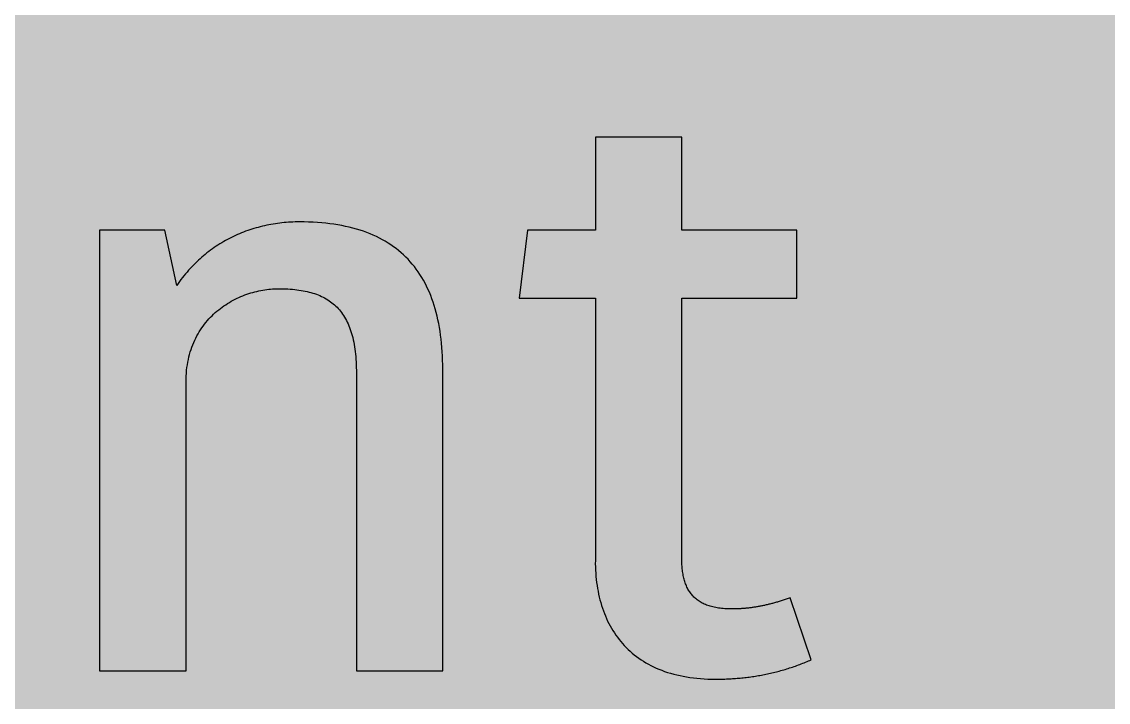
# Model space of a CAD drawing. Header units: millimetres. Extents: x 0 to 212, y 0 to 212.
# Drawn here: x 112.19 to 161.96, y 156.3 to 187.48 of the extents above; entities that cross this region are included whole.
import ezdxf

# ---------------------------------------------------------------- set-up
doc = ezdxf.new("R2010")
doc.units = ezdxf.units.MM

msp = doc.modelspace()

# ---------------------------------------------------------------- hatches: boundary and pattern name
for color, points in [(254, [(14.1633, 0.0536), (13.9878, 0.0533), (13.8125, 0.0559), (13.6373, 0.061), (13.462, 0.0686), (13.2893, 0.0787), (13.114, 0.0914), (12.9413, 0.1041), (12.7686, 0.1219), (12.5959, 0.1397), (12.4231, 0.16), (12.2504, 0.1829), (12.0777, 0.2057), (11.9075, 0.2337), (11.7373, 0.2616), (11.5672, 0.2921), (11.397, 0.3251), (11.2268, 0.3607), (11.0592, 0.3988), (10.8915, 0.4369), (10.7239, 0.4775), (10.5562, 0.5207), (10.3886, 0.5664), (10.2235, 0.6121), (10.0584, 0.6629), (9.8933, 0.7137), (9.7307, 0.7671), (9.5682, 0.8204), (9.4056, 0.8788), (9.2431, 0.9373), (9.083, 0.9982), (8.923, 1.0617), (8.763, 1.1252), (8.6055, 1.1938), (8.4455, 1.2624), (8.2906, 1.331), (8.1331, 1.4046), (7.9781, 1.4783), (7.8232, 1.5545), (7.6708, 1.6332), (7.5184, 1.7145), (7.366, 1.7958), (7.2161, 1.8796), (7.0663, 1.966), (6.919, 2.0523), (6.7716, 2.1438), (6.6243, 2.2352), (6.4795, 2.3266), (6.3348, 2.4232), (6.19, 2.5197), (6.0477, 2.6187), (5.908, 2.7178), (5.7683, 2.8194), (5.6286, 2.9235), (5.4915, 3.0302), (5.3543, 3.1369), (5.2197, 3.2461), (5.0851, 3.3579), (4.953, 3.4722), (4.8209, 3.5865), (4.6914, 3.7033), (4.5644, 3.8202), (4.4348, 3.9395), (4.3104, 4.0615), (4.1859, 4.1859), (4.0615, 4.3104), (3.9395, 4.4348), (3.8202, 4.5618), (3.7033, 4.6914), (3.5865, 4.8209), (3.4722, 4.953), (3.3579, 5.0851), (3.2487, 5.2197), (3.1369, 5.3543), (3.0302, 5.4915), (2.9235, 5.6286), (2.8194, 5.7683), (2.7178, 5.908), (2.6187, 6.0477), (2.5197, 6.19), (2.4232, 6.3348), (2.3266, 6.477), (2.2352, 6.6243), (2.1438, 6.7691), (2.0523, 6.9164), (1.966, 7.0663), (1.8796, 7.2161), (1.7958, 7.366), (1.7145, 7.5184), (1.6332, 7.6708), (1.5545, 7.8232), (1.4783, 7.9781), (1.4046, 8.1331), (1.331, 8.2906), (1.2598, 8.4455), (1.1913, 8.603), (1.1252, 8.763), (1.0592, 8.923), (0.9982, 9.083), (0.9373, 9.2431), (0.8763, 9.4056), (0.8204, 9.5682), (0.7645, 9.7307), (0.7112, 9.8933), (0.6604, 10.0584), (0.6121, 10.2235), (0.5639, 10.3911), (0.5207, 10.5562), (0.4775, 10.7239), (0.4343, 10.8915), (0.3962, 11.0592), (0.3607, 11.2268), (0.3251, 11.397), (0.2921, 11.5672), (0.2616, 11.7373), (0.2311, 11.9075), (0.2057, 12.0802), (0.1803, 12.2504), (0.1575, 12.4231), (0.1372, 12.5959), (0.1194, 12.7686), (0.1041, 12.9413), (0.0889, 13.1166), (0.0787, 13.2893), (0.0686, 13.4645), (0.061, 13.6373), (0.0559, 13.8125), (0.0508, 13.9878), (0.0508, 14.163), (0.0522, 197.6092), (0.0508, 197.7822), (0.0559, 197.9574), (0.061, 198.1327), (0.0686, 198.308), (0.0787, 198.4807), (0.0889, 198.6559), (0.1041, 198.8287), (0.1194, 199.0014), (0.1372, 199.1741), (0.1575, 199.3468), (0.1803, 199.5195), (0.2057, 199.6923), (0.2311, 199.8624), (0.2616, 200.0326), (0.2921, 200.2028), (0.3251, 200.373), (0.3607, 200.5432), (0.3962, 200.7108), (0.4343, 200.8784), (0.4775, 201.0461), (0.5207, 201.2137), (0.5639, 201.3814), (0.6121, 201.5465), (0.6604, 201.7116), (0.7112, 201.8767), (0.7645, 202.0392), (0.8204, 202.2018), (0.8763, 202.3643), (0.9373, 202.5269), (0.9982, 202.6869), (1.0592, 202.8469), (1.1252, 203.007), (1.1913, 203.1644), (1.2598, 203.3245), (1.331, 203.4794), (1.4046, 203.6369), (1.4783, 203.7918), (1.5545, 203.9468), (1.6332, 204.0992), (1.7145, 204.2516), (1.7958, 204.404), (1.8796, 204.5538), (1.966, 204.7037), (2.0523, 204.851), (2.1438, 204.9983), (2.2352, 205.1456), (2.3266, 205.2904), (2.4232, 205.4352), (2.5197, 205.58), (2.6187, 205.7222), (2.7178, 205.8619), (2.8194, 206.0016), (2.9235, 206.1413), (3.0302, 206.2785), (3.1369, 206.4156), (3.2487, 206.5503), (3.3579, 206.6849), (3.4722, 206.817), (3.5865, 206.949), (3.7033, 207.0786), (3.8202, 207.2056), (3.9395, 207.3351), (4.0615, 207.4596), (4.1859, 207.584), (4.3104, 207.7085), (4.4348, 207.8304), (4.5644, 207.9498), (4.6914, 208.0666), (4.8209, 208.1835), (4.953, 208.2978), (5.0851, 208.4121), (5.2197, 208.5213), (5.3543, 208.6331), (5.4915, 208.7397), (5.6286, 208.8464), (5.7683, 208.9506), (5.908, 209.0522), (6.0477, 209.1512), (6.19, 209.2503), (6.3348, 209.3468), (6.4795, 209.4433), (6.6243, 209.5348), (6.7716, 209.6262), (6.919, 209.7176), (7.0663, 209.804), (7.2161, 209.8904), (7.366, 209.9742), (7.5184, 210.0555), (7.6708, 210.1367), (7.8232, 210.2155), (7.9781, 210.2917), (8.1331, 210.3653), (8.2906, 210.439), (8.4455, 210.5101), (8.6055, 210.5787), (8.763, 210.6447), (8.923, 210.7108), (9.083, 210.7717), (9.2431, 210.8327), (9.4056, 210.8937), (9.5682, 210.9495), (9.7307, 211.0054), (9.8933, 211.0588), (10.0584, 211.1096), (10.2235, 211.1578), (10.3886, 211.2061), (10.5562, 211.2493), (10.7239, 211.2924), (10.8915, 211.3356), (11.0592, 211.3737), (11.2268, 211.4093), (11.397, 211.4448), (11.5672, 211.4779), (11.7373, 211.5083), (11.9075, 211.5388), (12.0777, 211.5642), (12.2504, 211.5896), (12.4231, 211.6125), (12.5959, 211.6328), (12.7686, 211.6506), (12.9413, 211.6658), (13.114, 211.6811), (13.2893, 211.6912), (13.462, 211.7014), (13.6373, 211.709), (13.8125, 211.7141), (13.9878, 211.7192), (14.163, 211.7192), (197.6078, 211.7203), (197.7822, 211.7192), (197.9574, 211.7141), (198.1327, 211.709), (198.3054, 211.7014), (198.4807, 211.6912), (198.6534, 211.6811), (198.8287, 211.6658), (199.0014, 211.6506), (199.1741, 211.6328), (199.3468, 211.6125), (199.5195, 211.5896), (199.6897, 211.5642), (199.8624, 211.5388), (200.0326, 211.5083), (200.2028, 211.4779), (200.373, 211.4448), (200.5432, 211.4093), (200.7108, 211.3737), (200.8784, 211.3356), (201.0461, 211.2924), (201.2137, 211.2493), (201.3788, 211.2061), (201.5465, 211.1578), (201.7116, 211.1096), (201.8767, 211.0588), (202.0392, 211.0054), (202.2018, 210.9495), (202.3643, 210.8937), (202.5269, 210.8327), (202.6869, 210.7717), (202.8469, 210.7108), (203.007, 210.6447), (203.167, 210.5787), (203.3245, 210.5101), (203.4794, 210.439), (203.6369, 210.3653), (203.7918, 210.2917), (203.9468, 210.2155), (204.0992, 210.1367), (204.2516, 210.0555), (204.404, 209.9742), (204.5538, 209.8904), (204.7037, 209.804), (204.8535, 209.7176), (205.0009, 209.6262), (205.1456, 209.5348), (205.293, 209.4433), (205.4352, 209.3468), (205.58, 209.2503), (205.7222, 209.1512), (205.8619, 209.0522), (206.0016, 208.9506), (206.1413, 208.8464), (206.2785, 208.7397), (206.4156, 208.6331), (206.5503, 208.5213), (206.6849, 208.4121), (206.817, 208.2978), (206.949, 208.1835), (207.0786, 208.0666), (207.2081, 207.9498), (207.3351, 207.8304), (207.4596, 207.7085), (207.584, 207.584), (207.7085, 207.4596), (207.8304, 207.3351), (207.9498, 207.2056), (208.0666, 207.0786), (208.1835, 206.949), (208.2978, 206.817), (208.4121, 206.6849), (208.5238, 206.5503), (208.6331, 206.4156), (208.7397, 206.2785), (208.8464, 206.1413), (208.9506, 206.0016), (209.0522, 205.8619), (209.1512, 205.7222), (209.2503, 205.58), (209.3468, 205.4352), (209.4433, 205.2904), (209.5348, 205.1456), (209.6262, 204.9983), (209.7176, 204.851), (209.804, 204.7037), (209.8904, 204.5538), (209.9742, 204.404), (210.0555, 204.2516), (210.1367, 204.0992), (210.2155, 203.9468), (210.2917, 203.7918), (210.3653, 203.6369), (210.439, 203.4794), (210.5076, 203.3245), (210.5762, 203.1644), (210.6447, 203.007), (210.7082, 202.8469), (210.7717, 202.6869), (210.8327, 202.5269), (210.8911, 202.3643), (210.9495, 202.2018), (211.0029, 202.0392), (211.0562, 201.8767), (211.107, 201.7116), (211.1578, 201.5465), (211.2035, 201.3814), (211.2493, 201.2137), (211.2924, 201.0461), (211.3331, 200.8784), (211.3712, 200.7108), (211.4093, 200.5432), (211.4448, 200.373), (211.4779, 200.2028), (211.5083, 200.0326), (211.5363, 199.8624), (211.5642, 199.6923), (211.5871, 199.5195), (211.6099, 199.3468), (211.6303, 199.1741), (211.648, 199.0014), (211.6658, 198.8287), (211.6785, 198.6559), (211.6912, 198.4807), (211.7014, 198.308), (211.709, 198.1327), (211.7141, 197.9574), (211.7166, 197.7822), (211.7166, 197.6069), (211.7189, 14.1647), (211.7166, 13.9878), (211.7141, 13.8125), (211.709, 13.6373), (211.7014, 13.4645), (211.6912, 13.2893), (211.6785, 13.1166), (211.6658, 12.9413), (211.648, 12.7686), (211.6303, 12.5959), (211.6099, 12.4231), (211.5871, 12.2504), (211.5642, 12.0802), (211.5363, 11.9075), (211.5083, 11.7373), (211.4779, 11.5672), (211.4448, 11.397), (211.4093, 11.2268), (211.3712, 11.0592), (211.3331, 10.8915), (211.2924, 10.7239), (211.2493, 10.5562), (211.2035, 10.3911), (211.1578, 10.2235), (211.107, 10.0584), (211.0562, 9.8933), (211.0029, 9.7307), (210.9495, 9.5682), (210.8911, 9.4056), (210.8327, 9.2431), (210.7717, 9.083), (210.7082, 8.923), (210.6447, 8.763), (210.5762, 8.603), (210.5076, 8.4455), (210.439, 8.2906), (210.3653, 8.1331), (210.2917, 7.9781), (210.2155, 7.8232), (210.1367, 7.6708), (210.0555, 7.5184), (209.9742, 7.366), (209.8904, 7.2161), (209.804, 7.0663), (209.7176, 6.9164), (209.6262, 6.7691), (209.5348, 6.6243), (209.4433, 6.477), (209.3468, 6.3348), (209.2503, 6.19), (209.1512, 6.0477), (209.0522, 5.908), (208.9506, 5.7683), (208.8464, 5.6286), (208.7397, 5.4915), (208.6331, 5.3543), (208.5238, 5.2197), (208.4121, 5.0851), (208.2978, 4.953), (208.1835, 4.8209), (208.0666, 4.6914), (207.9498, 4.5618), (207.8304, 4.4348), (207.7085, 4.3104), (207.584, 4.1859), (207.4596, 4.0615), (207.3351, 3.9395), (207.2081, 3.8202), (207.0786, 3.7033), (206.949, 3.5865), (206.817, 3.4722), (206.6849, 3.3579), (206.5503, 3.2461), (206.4156, 3.1369), (206.2785, 3.0302), (206.1413, 2.9235), (206.0016, 2.8194), (205.8619, 2.7178), (205.7222, 2.6187), (205.58, 2.5197), (205.4352, 2.4232), (205.293, 2.3266), (205.1456, 2.2352), (205.0009, 2.1438), (204.8535, 2.0523), (204.7037, 1.966), (204.5538, 1.8796), (204.404, 1.7958), (204.2516, 1.7145), (204.0992, 1.6332), (203.9468, 1.5545), (203.7918, 1.4783), (203.6369, 1.4046), (203.4794, 1.331), (203.3245, 1.2624), (203.167, 1.1938), (203.007, 1.1252), (202.8469, 1.0617), (202.6869, 0.9982), (202.5269, 0.9373), (202.3643, 0.8788), (202.2018, 0.8204), (202.0392, 0.7671), (201.8767, 0.7137), (201.7116, 0.6629), (201.5465, 0.6121), (201.3788, 0.5664), (201.2137, 0.5207), (201.0461, 0.4775), (200.8784, 0.4369), (200.7108, 0.3988), (200.5432, 0.3607), (200.373, 0.3251), (200.2028, 0.2921), (200.0326, 0.2616), (199.8624, 0.2337), (199.6897, 0.2057), (199.5195, 0.1829), (199.3468, 0.16), (199.1741, 0.1397), (199.0014, 0.1219), (198.8287, 0.1041), (198.6534, 0.0914), (198.4807, 0.0787), (198.3054, 0.0686), (198.1327, 0.061), (197.9574, 0.0559), (197.7822, 0.0533), (197.6069, 0.0533)]), (59, [(138.4639, 162.7886), (138.463, 162.6413), (138.4681, 162.4965), (138.4732, 162.3517), (138.4833, 162.2095), (138.4935, 162.0672), (138.5087, 161.9275), (138.524, 161.7878), (138.5443, 161.6507), (138.5646, 161.5161), (138.59, 161.3814), (138.6154, 161.2494), (138.6459, 161.1198), (138.6764, 160.9903), (138.7119, 160.8633), (138.75, 160.7363), (138.7881, 160.6144), (138.8313, 160.4899), (138.877, 160.3705), (138.9253, 160.2511), (138.9736, 160.1343), (139.0269, 160.02), (139.0828, 159.9082), (139.1412, 159.7965), (139.2022, 159.6873), (139.2682, 159.5806), (139.3342, 159.4764), (139.4028, 159.3748), (139.4765, 159.2732), (139.5501, 159.1742), (139.6289, 159.0777), (139.7076, 158.9837), (139.7914, 158.8922), (139.8778, 158.8033), (139.9667, 158.717), (140.0581, 158.6332), (140.1521, 158.5493), (140.2486, 158.4706), (140.3502, 158.3919), (140.4518, 158.3182), (140.5585, 158.2445), (140.6677, 158.176), (140.777, 158.1099), (140.8913, 158.0439), (141.0106, 157.9829), (141.13, 157.922), (141.2519, 157.8661), (141.3789, 157.8127), (141.5059, 157.7619), (141.638, 157.7137), (141.7726, 157.668), (141.9123, 157.6273), (142.052, 157.5867), (142.1943, 157.5511), (142.3416, 157.5181), (142.4915, 157.4876), (142.6439, 157.4597), (142.7988, 157.4368), (142.9588, 157.414), (143.1188, 157.3962), (143.2839, 157.3809), (143.4516, 157.3708), (143.6218, 157.3632), (143.7945, 157.3581), (143.9723, 157.3555), (144.0434, 157.3555), (144.1145, 157.3555), (144.1856, 157.3581), (144.2542, 157.3581), (144.3253, 157.3606), (144.3965, 157.3632), (144.4676, 157.3657), (144.5387, 157.3682), (144.6073, 157.3708), (144.6784, 157.3759), (144.7495, 157.3809), (144.8181, 157.3835), (144.8892, 157.3886), (144.9603, 157.3962), (145.0289, 157.4013), (145.1, 157.4063), (145.1686, 157.414), (145.2397, 157.4216), (145.3083, 157.4292), (145.3794, 157.4368), (145.448, 157.447), (145.5166, 157.4546), (145.5877, 157.4648), (145.6563, 157.4749), (145.7249, 157.4851), (145.796, 157.4952), (145.8646, 157.5054), (145.9332, 157.5181), (146.0017, 157.5308), (146.0703, 157.5435), (146.1389, 157.5562), (146.2075, 157.5689), (146.2761, 157.5816), (146.3446, 157.5968), (146.4132, 157.6121), (146.4818, 157.6273), (146.5504, 157.6426), (146.619, 157.6578), (146.6875, 157.6756), (146.7561, 157.6934), (146.8222, 157.7111), (146.8907, 157.7289), (146.9593, 157.7467), (147.0254, 157.767), (147.0939, 157.7848), (147.16, 157.8051), (147.2286, 157.8254), (147.2946, 157.8458), (147.3632, 157.8686), (147.4292, 157.8889), (147.4978, 157.9118), (147.5638, 157.9347), (147.6299, 157.9575), (147.6959, 157.9829), (147.7645, 158.0058), (147.8305, 158.0312), (147.8966, 158.0566), (147.9626, 158.082), (148.0287, 158.1099), (148.0947, 158.1353), (148.1607, 158.1633), (148.2268, 158.1912), (148.2903, 158.2191), (148.3563, 158.2471), (147.3881, 161.0815), (147.3403, 161.0639), (147.2921, 161.0487), (147.2463, 161.0335), (147.2006, 161.0182), (147.1549, 161.003), (147.1092, 160.9877), (147.0635, 160.9725), (147.0177, 160.9573), (146.9746, 160.9446), (146.9288, 160.9319), (146.8857, 160.9166), (146.8425, 160.9039), (146.7993, 160.8912), (146.7536, 160.8785), (146.7104, 160.8658), (146.6698, 160.8531), (146.6266, 160.843), (146.5834, 160.8303), (146.5402, 160.8201), (146.4996, 160.8074), (146.4564, 160.7972), (146.4158, 160.7871), (146.3726, 160.7769), (146.3319, 160.7668), (146.2913, 160.7566), (146.2481, 160.749), (146.2075, 160.7388), (146.1668, 160.7312), (146.1262, 160.721), (146.0856, 160.7134), (146.0449, 160.7058), (146.0043, 160.6982), (145.9636, 160.6906), (145.923, 160.6829), (145.8824, 160.6753), (145.8443, 160.6677), (145.8036, 160.6626), (145.763, 160.655), (145.7223, 160.6499), (145.6817, 160.6423), (145.6436, 160.6372), (145.603, 160.6321), (145.5623, 160.6271), (145.5217, 160.622), (145.4836, 160.6169), (145.4429, 160.6144), (145.4023, 160.6093), (145.3617, 160.6067), (145.3236, 160.6017), (145.2829, 160.5991), (145.2423, 160.5966), (145.2016, 160.5915), (145.161, 160.589), (145.1204, 160.5864), (145.0797, 160.5839), (145.0391, 160.5839), (144.9984, 160.5813), (144.9578, 160.5788), (144.9172, 160.5788), (144.8765, 160.5788), (144.8333, 160.5763), (144.7927, 160.5763), (144.7521, 160.5763), (144.7089, 160.5763), (144.6276, 160.5763), (144.5489, 160.5788), (144.4727, 160.5813), (144.3965, 160.5864), (144.3228, 160.5915), (144.2491, 160.5991), (144.178, 160.6067), (144.1094, 160.6144), (144.0434, 160.6271), (143.9774, 160.6372), (143.9113, 160.6499), (143.8504, 160.6652), (143.7894, 160.6804), (143.7284, 160.6956), (143.6726, 160.7134), (143.6141, 160.7337), (143.5608, 160.7541), (143.5075, 160.7744), (143.4541, 160.7972), (143.4059, 160.8201), (143.3551, 160.8455), (143.3093, 160.8709), (143.2636, 160.8988), (143.2179, 160.9268), (143.1747, 160.9547), (143.1315, 160.9852), (143.0934, 161.0182), (143.0528, 161.0512), (143.0147, 161.0843), (142.9791, 161.1198), (142.9436, 161.1554), (142.9106, 161.1909), (142.8775, 161.2316), (142.8471, 161.2697), (142.8166, 161.3103), (142.7886, 161.351), (142.7607, 161.3941), (142.7328, 161.4373), (142.7074, 161.483), (142.6845, 161.5288), (142.6616, 161.577), (142.6388, 161.6253), (142.6185, 161.6735), (142.6007, 161.7243), (142.5804, 161.7751), (142.5651, 161.8285), (142.5473, 161.8818), (142.5321, 161.9352), (142.5194, 161.991), (142.5042, 162.0469), (142.494, 162.1053), (142.4813, 162.1638), (142.4711, 162.2222), (142.4635, 162.2831), (142.4534, 162.3441), (142.4483, 162.4076), (142.4407, 162.4711), (142.4356, 162.5346), (142.4305, 162.6006), (142.428, 162.6667), (142.4229, 162.7353), (142.4229, 162.8038), (142.4203, 162.8724), (142.4203, 162.9435), (142.4217, 174.819), (147.6996, 174.819), (147.6996, 177.9238), (142.4217, 177.9238), (142.4217, 182.1914), (138.4639, 182.1914), (138.4639, 177.9238), (135.3591, 177.9238), (134.9707, 174.819), (138.4639, 174.819)]), (59, [(131.4785, 157.7453), (131.4785, 171.5587), (131.4755, 171.7624), (131.4704, 171.9656), (131.4628, 172.1663), (131.4526, 172.3619), (131.4399, 172.5549), (131.4221, 172.7454), (131.4018, 172.9334), (131.379, 173.1188), (131.3536, 173.2991), (131.3256, 173.4769), (131.2926, 173.6522), (131.257, 173.8249), (131.2189, 173.9925), (131.1783, 174.1576), (131.1326, 174.3202), (131.0843, 174.4802), (131.0335, 174.6352), (130.9802, 174.7876), (130.9243, 174.9374), (130.8633, 175.0847), (130.7998, 175.227), (130.7313, 175.3667), (130.6627, 175.5038), (130.589, 175.6385), (130.5128, 175.768), (130.4315, 175.895), (130.3503, 176.0195), (130.2639, 176.1414), (130.175, 176.2582), (130.081, 176.3725), (129.9845, 176.4843), (129.8854, 176.5935), (129.7838, 176.6976), (129.6772, 176.7992), (129.5679, 176.8983), (129.4562, 176.9923), (129.3393, 177.0837), (129.22, 177.1726), (129.098, 177.259), (128.971, 177.3403), (128.8415, 177.419), (128.7094, 177.4927), (128.5748, 177.5663), (128.4351, 177.6349), (128.2929, 177.7009), (128.1455, 177.7619), (127.9957, 177.8203), (127.8433, 177.8762), (127.6858, 177.9295), (127.5258, 177.9778), (127.3632, 178.0235), (127.1956, 178.0667), (127.0254, 178.1048), (126.8501, 178.1404), (126.6749, 178.1734), (126.492, 178.2013), (126.3091, 178.2267), (126.1212, 178.2496), (125.9307, 178.2674), (125.7351, 178.2826), (125.537, 178.2953), (125.3338, 178.3029), (125.128, 178.308), (124.9197, 178.3105), (124.8181, 178.308), (124.7165, 178.308), (124.6149, 178.3029), (124.5133, 178.2978), (124.4117, 178.2928), (124.3101, 178.2851), (124.2085, 178.275), (124.1095, 178.2648), (124.0079, 178.2547), (123.9088, 178.242), (123.8098, 178.2267), (123.7082, 178.2115), (123.6091, 178.1937), (123.51, 178.1734), (123.4135, 178.1556), (123.3145, 178.1327), (123.2154, 178.1099), (123.1189, 178.087), (123.0224, 178.0591), (122.9258, 178.0337), (122.8293, 178.0057), (122.7328, 177.9753), (122.6363, 177.9422), (122.5423, 177.9118), (122.4483, 177.8762), (122.3543, 177.8406), (122.2604, 177.8025), (122.1664, 177.7644), (122.0749, 177.7238), (121.981, 177.6832), (121.8895, 177.64), (121.8006, 177.5968), (121.7092, 177.5511), (121.6203, 177.5028), (121.5314, 177.4546), (121.4425, 177.4038), (121.3561, 177.353), (121.2672, 177.2996), (121.1809, 177.2463), (121.097, 177.1904), (121.0107, 177.132), (120.9269, 177.0736), (120.843, 177.0126), (120.7618, 176.9516), (120.6779, 176.8881), (120.5992, 176.8221), (120.5179, 176.7561), (120.4392, 176.69), (120.3604, 176.6189), (120.2817, 176.5478), (120.2055, 176.4767), (120.1293, 176.403), (120.0531, 176.3268), (119.9794, 176.2506), (119.9058, 176.1719), (119.8347, 176.0931), (119.7635, 176.0118), (119.6924, 175.928), (119.6238, 175.8442), (119.5553, 175.7578), (119.4867, 175.6715), (119.4206, 175.5826), (119.3546, 175.4911), (119.2911, 175.3997), (118.7496, 177.9238), (115.7623, 177.9238), (115.7623, 157.7453), (119.7197, 157.7453), (119.7197, 170.9769), (119.7204, 171.1122), (119.7254, 171.2468), (119.7331, 171.3789), (119.7458, 171.5084), (119.761, 171.638), (119.7788, 171.7624), (119.7991, 171.8843), (119.8245, 172.0063), (119.8499, 172.1231), (119.8804, 172.2399), (119.9134, 172.3542), (119.949, 172.466), (119.9871, 172.5727), (120.0277, 172.6794), (120.0709, 172.786), (120.1166, 172.8876), (120.1649, 172.9867), (120.2157, 173.0832), (120.269, 173.1797), (120.3249, 173.2737), (120.3808, 173.3626), (120.4417, 173.4515), (120.5027, 173.5379), (120.5662, 173.6217), (120.6322, 173.7055), (120.6983, 173.7843), (120.7668, 173.8605), (120.838, 173.9367), (120.9091, 174.0103), (120.9827, 174.0814), (121.0589, 174.15), (121.1351, 174.2161), (121.2139, 174.2796), (121.2926, 174.3431), (121.3739, 174.404), (121.4552, 174.4599), (121.5365, 174.5158), (121.6203, 174.5717), (121.7066, 174.6225), (121.7905, 174.6707), (121.8794, 174.719), (121.9657, 174.7647), (122.0546, 174.8079), (122.141, 174.8485), (122.2324, 174.8866), (122.3213, 174.9247), (122.4102, 174.9603), (122.5017, 174.9933), (122.5931, 175.0238), (122.6845, 175.0517), (122.776, 175.0797), (122.8674, 175.1025), (122.9589, 175.1254), (123.0503, 175.1482), (123.1417, 175.166), (123.2332, 175.1813), (123.3221, 175.1965), (123.4135, 175.2092), (123.505, 175.2219), (123.5939, 175.2295), (123.6828, 175.2371), (123.7717, 175.2422), (123.8606, 175.2448), (123.9495, 175.2448), (124.0612, 175.2448), (124.1704, 175.2422), (124.2797, 175.2397), (124.3863, 175.2346), (124.4905, 175.227), (124.5921, 175.2194), (124.6937, 175.2092), (124.7927, 175.1965), (124.8918, 175.1838), (124.9858, 175.1711), (125.0798, 175.1533), (125.1712, 175.1355), (125.2626, 175.1178), (125.3515, 175.0949), (125.4379, 175.072), (125.5217, 175.0466), (125.6055, 175.0212), (125.6868, 174.9933), (125.7656, 174.9628), (125.8443, 174.9323), (125.918, 174.8968), (125.9942, 174.8612), (126.0653, 174.8231), (126.1364, 174.785), (126.205, 174.7418), (126.271, 174.6987), (126.3371, 174.6529), (126.4006, 174.6072), (126.4615, 174.5564), (126.5225, 174.5056), (126.5809, 174.4523), (126.6368, 174.3964), (126.6901, 174.338), (126.7435, 174.277), (126.7943, 174.2161), (126.8425, 174.1526), (126.8908, 174.084), (126.9365, 174.0154), (126.9822, 173.9443), (127.0229, 173.8706), (127.0635, 173.7944), (127.1016, 173.7182), (127.1397, 173.6369), (127.1753, 173.5531), (127.2083, 173.4693), (127.2413, 173.3804), (127.2718, 173.2915), (127.2997, 173.1975), (127.3251, 173.1035), (127.3505, 173.007), (127.3734, 172.9054), (127.3962, 172.8038), (127.414, 172.6971), (127.4318, 172.5905), (127.4496, 172.4787), (127.4648, 172.3669), (127.4775, 172.2501), (127.4877, 172.1333), (127.4978, 172.0113), (127.5055, 171.8869), (127.5105, 171.7599), (127.5156, 171.6303), (127.5182, 171.4983), (127.5182, 171.3636), (127.5196, 157.7453)])]:
    msp.add_hatch(color=color).paths.add_polyline_path(points)
h = msp.add_hatch(color=59)
h.paths.add_polyline_path([(149.7171, 177.9238), (149.7171, 174.819), (152.6275, 174.819), (152.6275, 157.7453), (156.585, 157.7453), (156.585, 177.9238)])
edge = h.paths.add_edge_path(flags=16)
edge.add_line((151.9671, 184.2876), (151.9657, 184.216))
edge.add_line((151.9657, 184.216), (151.9682, 184.1449))
edge.add_line((151.9682, 184.1449), (151.9733, 184.0763))
edge.add_line((151.9733, 184.0763), (151.9784, 184.0078))
edge.add_line((151.9784, 184.0078), (151.986, 183.9392))
edge.add_line((151.986, 183.9392), (151.9961, 183.8706))
edge.add_line((151.9961, 183.8706), (152.0063, 183.8046))
edge.add_line((152.0063, 183.8046), (152.0165, 183.7385))
edge.add_line((152.0165, 183.7385), (152.0317, 183.6725))
edge.add_line((152.0317, 183.6725), (152.0444, 183.609))
edge.add_line((152.0444, 183.609), (152.0622, 183.5429))
edge.add_line((152.0622, 183.5429), (152.08, 183.482))
edge.add_line((152.08, 183.482), (152.1003, 183.4185))
edge.add_line((152.1003, 183.4185), (152.1206, 183.3575))
edge.add_line((152.1206, 183.3575), (152.1409, 183.2966))
edge.add_line((152.1409, 183.2966), (152.1663, 183.2356))
edge.add_line((152.1663, 183.2356), (152.1892, 183.1772))
edge.add_line((152.1892, 183.1772), (152.2171, 183.1188))
edge.add_line((152.2171, 183.1188), (152.2451, 183.0603))
edge.add_line((152.2451, 183.0603), (152.273, 183.0045))
edge.add_line((152.273, 183.0045), (152.3035, 182.9486))
edge.add_line((152.3035, 182.9486), (152.334, 182.8927))
edge.add_line((152.334, 182.8927), (152.367, 182.8394))
edge.add_line((152.367, 182.8394), (152.4025, 182.786))
edge.add_line((152.4025, 182.786), (152.4381, 182.7352))
edge.add_line((152.4381, 182.7352), (152.4737, 182.6844))
edge.add_line((152.4737, 182.6844), (152.5118, 182.6336))
edge.add_line((152.5118, 182.6336), (152.5499, 182.5854))
edge.add_line((152.5499, 182.5854), (152.5905, 182.5371))
edge.add_line((152.5905, 182.5371), (152.6311, 182.4888))
edge.add_line((152.6311, 182.4888), (152.6743, 182.4431))
edge.add_line((152.6743, 182.4431), (152.7175, 182.3999))
edge.add_line((152.7175, 182.3999), (152.7632, 182.3568))
edge.add_line((152.7632, 182.3568), (152.8089, 182.3136))
edge.add_line((152.8089, 182.3136), (152.8547, 182.2729))
edge.add_line((152.8547, 182.2729), (152.9029, 182.2323))
edge.add_line((152.9029, 182.2323), (152.9512, 182.1942))
edge.add_line((152.9512, 182.1942), (153.002, 182.1561))
edge.add_line((153.002, 182.1561), (153.0528, 182.118))
edge.add_line((153.0528, 182.118), (153.1061, 182.0824))
edge.add_line((153.1061, 182.0824), (153.1569, 182.0494))
edge.add_line((153.1569, 182.0494), (153.2128, 182.0164))
edge.add_line((153.2128, 182.0164), (153.2661, 181.9859))
edge.add_line((153.2661, 181.9859), (153.322, 181.9554))
edge.add_line((153.322, 181.9554), (153.3779, 181.925))
edge.add_line((153.3779, 181.925), (153.4363, 181.897))
edge.add_line((153.4363, 181.897), (153.4947, 181.8716))
edge.add_line((153.4947, 181.8716), (153.5532, 181.8462))
edge.add_line((153.5532, 181.8462), (153.6141, 181.8234))
edge.add_line((153.6141, 181.8234), (153.6751, 181.8005))
edge.add_line((153.6751, 181.8005), (153.736, 181.7802))
edge.add_line((153.736, 181.7802), (153.7995, 181.7599))
edge.add_line((153.7995, 181.7599), (153.863, 181.7421))
edge.add_line((153.863, 181.7421), (153.9265, 181.7268))
edge.add_line((153.9265, 181.7268), (153.9926, 181.7116))
edge.add_line((153.9926, 181.7116), (154.0561, 181.6989))
edge.add_line((154.0561, 181.6989), (154.1221, 181.6862))
edge.add_line((154.1221, 181.6862), (154.1907, 181.676))
edge.add_line((154.1907, 181.676), (154.2567, 181.6684))
edge.add_line((154.2567, 181.6684), (154.3253, 181.6608))
edge.add_line((154.3253, 181.6608), (154.3939, 181.6557))
edge.add_line((154.3939, 181.6557), (154.465, 181.6506))
edge.add_line((154.465, 181.6506), (154.5336, 181.6481))
edge.add_line((154.5336, 181.6481), (154.6047, 181.6481))
edge.add_line((154.6047, 181.6481), (154.6758, 181.6481))
edge.add_line((154.6758, 181.6481), (154.747, 181.6506))
edge.add_line((154.747, 181.6506), (154.8155, 181.6557))
edge.add_line((154.8155, 181.6557), (154.8841, 181.6608))
edge.add_line((154.8841, 181.6608), (154.9527, 181.6684))
edge.add_line((154.9527, 181.6684), (155.0187, 181.676))
edge.add_line((155.0187, 181.676), (155.0873, 181.6862))
edge.add_line((155.0873, 181.6862), (155.1534, 181.6989))
edge.add_line((155.1534, 181.6989), (155.2194, 181.7116))
edge.add_line((155.2194, 181.7116), (155.2829, 181.7268))
edge.add_line((155.2829, 181.7268), (155.3464, 181.7421))
edge.add_line((155.3464, 181.7421), (155.4099, 181.7599))
edge.add_line((155.4099, 181.7599), (155.4734, 181.7802))
edge.add_line((155.4734, 181.7802), (155.5344, 181.8005))
edge.add_line((155.5344, 181.8005), (155.5953, 181.8234))
edge.add_line((155.5953, 181.8234), (155.6563, 181.8462))
edge.add_line((155.6563, 181.8462), (155.7147, 181.8716))
edge.add_line((155.7147, 181.8716), (155.7731, 181.897))
edge.add_line((155.7731, 181.897), (155.8315, 181.925))
edge.add_line((155.8315, 181.925), (155.8874, 181.9554))
edge.add_line((155.8874, 181.9554), (155.9433, 181.9859))
edge.add_line((155.9433, 181.9859), (155.9992, 182.0164))
edge.add_line((155.9992, 182.0164), (156.0525, 182.0494))
edge.add_line((156.0525, 182.0494), (156.1059, 182.0824))
edge.add_line((156.1059, 182.0824), (156.1567, 182.118))
edge.add_line((156.1567, 182.118), (156.2075, 182.1561))
edge.add_line((156.2075, 182.1561), (156.2583, 182.1942))
edge.add_line((156.2583, 182.1942), (156.3065, 182.2323))
edge.add_line((156.3065, 182.2323), (156.3548, 182.2729))
edge.add_line((156.3548, 182.2729), (156.4005, 182.3136))
edge.add_line((156.4005, 182.3136), (156.4462, 182.3568))
edge.add_line((156.4462, 182.3568), (156.4919, 182.3999))
edge.add_line((156.4919, 182.3999), (156.5351, 182.4431))
edge.add_line((156.5351, 182.4431), (156.5783, 182.4888))
edge.add_line((156.5783, 182.4888), (156.6189, 182.5371))
edge.add_line((156.6189, 182.5371), (156.6596, 182.5854))
edge.add_line((156.6596, 182.5854), (156.6977, 182.6336))
edge.add_line((156.6977, 182.6336), (156.7358, 182.6844))
edge.add_line((156.7358, 182.6844), (156.7713, 182.7352))
edge.add_line((156.7713, 182.7352), (156.8069, 182.786))
edge.add_line((156.8069, 182.786), (156.8425, 182.8394))
edge.add_line((156.8425, 182.8394), (156.8755, 182.8927))
edge.add_line((156.8755, 182.8927), (156.906, 182.9486))
edge.add_line((156.906, 182.9486), (156.9364, 183.0045))
edge.add_line((156.9364, 183.0045), (156.9644, 183.0603))
edge.add_line((156.9644, 183.0603), (156.9923, 183.1188))
edge.add_line((156.9923, 183.1188), (157.0203, 183.1772))
edge.add_line((157.0203, 183.1772), (157.0431, 183.2356))
edge.add_line((157.0431, 183.2356), (157.0685, 183.2966))
edge.add_line((157.0685, 183.2966), (157.0888, 183.3575))
edge.add_line((157.0888, 183.3575), (157.1117, 183.4185))
edge.add_line((157.1117, 183.4185), (157.1295, 183.482))
edge.add_line((157.1295, 183.482), (157.1473, 183.5429))
edge.add_line((157.1473, 183.5429), (157.165, 183.609))
edge.add_line((157.165, 183.609), (157.1803, 183.6725))
edge.add_line((157.1803, 183.6725), (157.193, 183.7385))
edge.add_line((157.193, 183.7385), (157.2031, 183.8046))
edge.add_line((157.2031, 183.8046), (157.2158, 183.8706))
edge.add_line((157.2158, 183.8706), (157.2235, 183.9392))
edge.add_line((157.2235, 183.9392), (157.2311, 184.0078))
edge.add_line((157.2311, 184.0078), (157.2362, 184.0763))
edge.add_line((157.2362, 184.0763), (157.2412, 184.1449))
edge.add_line((157.2412, 184.1449), (157.2438, 184.216))
edge.add_line((157.2438, 184.216), (157.2438, 184.2872))
edge.add_line((157.2438, 184.2872), (157.2438, 184.3557))
edge.add_line((157.2438, 184.3557), (157.2412, 184.4269))
edge.add_line((157.2412, 184.4269), (157.2362, 184.4954))
edge.add_line((157.2362, 184.4954), (157.2311, 184.564))
edge.add_line((157.2311, 184.564), (157.2235, 184.6326))
edge.add_line((157.2235, 184.6326), (157.2158, 184.7012))
edge.add_line((157.2158, 184.7012), (157.2031, 184.7672))
edge.add_line((157.2031, 184.7672), (157.193, 184.8333))
edge.add_line((157.193, 184.8333), (157.1803, 184.8993))
edge.add_line((157.1803, 184.8993), (157.165, 184.9653))
edge.add_line((157.165, 184.9653), (157.1473, 185.0288))
edge.add_line((157.1473, 185.0288), (157.1295, 185.0923))
edge.add_line((157.1295, 185.0923), (157.1117, 185.1533))
edge.add_line((157.1117, 185.1533), (157.0888, 185.2168))
edge.add_line((157.0888, 185.2168), (157.0685, 185.2778))
edge.add_line((157.0685, 185.2778), (157.0431, 185.3362))
edge.add_line((157.0431, 185.3362), (157.0203, 185.3971))
edge.add_line((157.0203, 185.3971), (156.9923, 185.4556))
edge.add_line((156.9923, 185.4556), (156.9644, 185.5114))
edge.add_line((156.9644, 185.5114), (156.9364, 185.5699))
edge.add_line((156.9364, 185.5699), (156.906, 185.6257))
edge.add_line((156.906, 185.6257), (156.8755, 185.6791))
edge.add_line((156.8755, 185.6791), (156.8425, 185.7324))
edge.add_line((156.8425, 185.7324), (156.8069, 185.7858))
edge.add_line((156.8069, 185.7858), (156.7713, 185.8391))
edge.add_line((156.7713, 185.8391), (156.7358, 185.8899))
edge.add_line((156.7358, 185.8899), (156.6977, 185.9382))
edge.add_line((156.6977, 185.9382), (156.6596, 185.989))
edge.add_line((156.6596, 185.989), (156.6189, 186.0347))
edge.add_line((156.6189, 186.0347), (156.5783, 186.0829))
edge.add_line((156.5783, 186.0829), (156.5351, 186.1287))
edge.add_line((156.5351, 186.1287), (156.4919, 186.1718))
edge.add_line((156.4919, 186.1718), (156.4462, 186.2176))
edge.add_line((156.4462, 186.2176), (156.4005, 186.2582))
edge.add_line((156.4005, 186.2582), (156.3548, 186.3014))
edge.add_line((156.3548, 186.3014), (156.3065, 186.3395))
edge.add_line((156.3065, 186.3395), (156.2583, 186.3801))
edge.add_line((156.2583, 186.3801), (156.2075, 186.4182))
edge.add_line((156.2075, 186.4182), (156.1567, 186.4538))
edge.add_line((156.1567, 186.4538), (156.1059, 186.4893))
edge.add_line((156.1059, 186.4893), (156.0525, 186.5224))
edge.add_line((156.0525, 186.5224), (155.9992, 186.5554))
edge.add_line((155.9992, 186.5554), (155.9433, 186.5884))
edge.add_line((155.9433, 186.5884), (155.8874, 186.6189))
edge.add_line((155.8874, 186.6189), (155.8315, 186.6468))
edge.add_line((155.8315, 186.6468), (155.7731, 186.6748))
edge.add_line((155.7731, 186.6748), (155.7147, 186.7002))
edge.add_line((155.7147, 186.7002), (155.6563, 186.7256))
edge.add_line((155.6563, 186.7256), (155.5953, 186.7484))
edge.add_line((155.5953, 186.7484), (155.5344, 186.7713))
edge.add_line((155.5344, 186.7713), (155.4734, 186.7916))
edge.add_line((155.4734, 186.7916), (155.4099, 186.8119))
edge.add_line((155.4099, 186.8119), (155.3464, 186.8297))
edge.add_line((155.3464, 186.8297), (155.2829, 186.8449))
edge.add_line((155.2829, 186.8449), (155.2194, 186.8602))
edge.add_line((155.2194, 186.8602), (155.1534, 186.8729))
edge.add_line((155.1534, 186.8729), (155.0873, 186.8856))
edge.add_line((155.0873, 186.8856), (155.0187, 186.8957))
edge.add_line((155.0187, 186.8957), (154.9527, 186.9059))
edge.add_line((154.9527, 186.9059), (154.8841, 186.911))
edge.add_line((154.8841, 186.911), (154.8155, 186.9186))
edge.add_line((154.8155, 186.9186), (154.747, 186.9211))
edge.add_line((154.747, 186.9211), (154.6758, 186.9237))
edge.add_line((154.6758, 186.9237), (154.6047, 186.9262))
edge.add_line((154.6047, 186.9262), (154.5336, 186.9237))
edge.add_line((154.5336, 186.9237), (154.465, 186.9211))
edge.add_line((154.465, 186.9211), (154.3939, 186.9186))
edge.add_line((154.3939, 186.9186), (154.3253, 186.911))
edge.add_line((154.3253, 186.911), (154.2567, 186.9059))
edge.add_line((154.2567, 186.9059), (154.1907, 186.8957))
edge.add_line((154.1907, 186.8957), (154.1221, 186.8856))
edge.add_line((154.1221, 186.8856), (154.0561, 186.8729))
edge.add_line((154.0561, 186.8729), (153.9926, 186.8602))
edge.add_line((153.9926, 186.8602), (153.9265, 186.8449))
edge.add_line((153.9265, 186.8449), (153.863, 186.8297))
edge.add_line((153.863, 186.8297), (153.7995, 186.8119))
edge.add_line((153.7995, 186.8119), (153.736, 186.7916))
edge.add_line((153.736, 186.7916), (153.6751, 186.7713))
edge.add_line((153.6751, 186.7713), (153.6141, 186.7484))
edge.add_line((153.6141, 186.7484), (153.5532, 186.7256))
edge.add_line((153.5532, 186.7256), (153.4947, 186.7002))
edge.add_line((153.4947, 186.7002), (153.4363, 186.6748))
edge.add_line((153.4363, 186.6748), (153.3779, 186.6468))
edge.add_line((153.3779, 186.6468), (153.322, 186.6189))
edge.add_line((153.322, 186.6189), (153.2661, 186.5884))
edge.add_line((153.2661, 186.5884), (153.2128, 186.5554))
edge.add_line((153.2128, 186.5554), (153.1569, 186.5224))
edge.add_line((153.1569, 186.5224), (153.1061, 186.4893))
edge.add_line((153.1061, 186.4893), (153.0528, 186.4538))
edge.add_line((153.0528, 186.4538), (153.002, 186.4182))
edge.add_line((153.002, 186.4182), (152.9512, 186.3801))
edge.add_line((152.9512, 186.3801), (152.9029, 186.3395))
edge.add_line((152.9029, 186.3395), (152.8547, 186.3014))
edge.add_line((152.8547, 186.3014), (152.8089, 186.2582))
edge.add_line((152.8089, 186.2582), (152.7632, 186.2176))
edge.add_line((152.7632, 186.2176), (152.7175, 186.1718))
edge.add_line((152.7175, 186.1718), (152.6743, 186.1287))
edge.add_line((152.6743, 186.1287), (152.6311, 186.0829))
edge.add_line((152.6311, 186.0829), (152.5905, 186.0347))
edge.add_line((152.5905, 186.0347), (152.5499, 185.989))
edge.add_line((152.5499, 185.989), (152.5118, 185.9382))
edge.add_line((152.5118, 185.9382), (152.4737, 185.8899))
edge.add_line((152.4737, 185.8899), (152.4381, 185.8391))
edge.add_line((152.4381, 185.8391), (152.4025, 185.7858))
edge.add_line((152.4025, 185.7858), (152.367, 185.7324))
edge.add_line((152.367, 185.7324), (152.334, 185.6791))
edge.add_line((152.334, 185.6791), (152.3035, 185.6257))
edge.add_line((152.3035, 185.6257), (152.273, 185.5699))
edge.add_line((152.273, 185.5699), (152.2451, 185.5114))
edge.add_line((152.2451, 185.5114), (152.2171, 185.4556))
edge.add_line((152.2171, 185.4556), (152.1892, 185.3971))
edge.add_line((152.1892, 185.3971), (152.1663, 185.3362))
edge.add_line((152.1663, 185.3362), (152.1409, 185.2778))
edge.add_line((152.1409, 185.2778), (152.1206, 185.2168))
edge.add_line((152.1206, 185.2168), (152.1003, 185.1533))
edge.add_line((152.1003, 185.1533), (152.08, 185.0923))
edge.add_line((152.08, 185.0923), (152.0622, 185.0288))
edge.add_line((152.0622, 185.0288), (152.0444, 184.9653))
edge.add_line((152.0444, 184.9653), (152.0317, 184.8993))
edge.add_line((152.0317, 184.8993), (152.0165, 184.8333))
edge.add_line((152.0165, 184.8333), (152.0063, 184.7672))
edge.add_line((152.0063, 184.7672), (151.9961, 184.7012))
edge.add_line((151.9961, 184.7012), (151.986, 184.6326))
edge.add_line((151.986, 184.6326), (151.9784, 184.564))
edge.add_line((151.9784, 184.564), (151.9733, 184.4954))
edge.add_line((151.9733, 184.4954), (151.9682, 184.4269))
edge.add_line((151.9682, 184.4269), (151.9657, 184.3557))
edge.add_line((151.9657, 184.3557), (151.9657, 184.2872))

# ---------------------------------------------------------------- linework, layer by layer
at = {"color": 59}
for points in [[(138.4639, 162.7886), (138.463, 162.6413), (138.4681, 162.4965), (138.4732, 162.3517), (138.4833, 162.2095), (138.4935, 162.0672), (138.5087, 161.9275), (138.524, 161.7878), (138.5443, 161.6507), (138.5646, 161.5161), (138.59, 161.3814), (138.6154, 161.2494), (138.6459, 161.1198), (138.6764, 160.9903), (138.7119, 160.8633), (138.75, 160.7363), (138.7881, 160.6144), (138.8313, 160.4899), (138.877, 160.3705), (138.9253, 160.2511), (138.9736, 160.1343), (139.0269, 160.02), (139.0828, 159.9082), (139.1412, 159.7965), (139.2022, 159.6873), (139.2682, 159.5806), (139.3342, 159.4764), (139.4028, 159.3748), (139.4765, 159.2732), (139.5501, 159.1742), (139.6289, 159.0777), (139.7076, 158.9837), (139.7914, 158.8922), (139.8778, 158.8033), (139.9667, 158.717), (140.0581, 158.6332), (140.1521, 158.5493), (140.2486, 158.4706), (140.3502, 158.3919), (140.4518, 158.3182), (140.5585, 158.2445), (140.6677, 158.176), (140.777, 158.1099), (140.8913, 158.0439), (141.0106, 157.9829), (141.13, 157.922), (141.2519, 157.8661), (141.3789, 157.8127), (141.5059, 157.7619), (141.638, 157.7137), (141.7726, 157.668), (141.9123, 157.6273), (142.052, 157.5867), (142.1943, 157.5511), (142.3416, 157.5181), (142.4915, 157.4876), (142.6439, 157.4597), (142.7988, 157.4368), (142.9588, 157.414), (143.1188, 157.3962), (143.2839, 157.3809), (143.4516, 157.3708), (143.6218, 157.3632), (143.7945, 157.3581), (143.9723, 157.3555), (144.0434, 157.3555), (144.1145, 157.3555), (144.1856, 157.3581), (144.2542, 157.3581), (144.3253, 157.3606), (144.3965, 157.3632), (144.4676, 157.3657), (144.5387, 157.3682), (144.6073, 157.3708), (144.6784, 157.3759), (144.7495, 157.3809), (144.8181, 157.3835), (144.8892, 157.3886), (144.9603, 157.3962), (145.0289, 157.4013), (145.1, 157.4063), (145.1686, 157.414), (145.2397, 157.4216), (145.3083, 157.4292), (145.3794, 157.4368), (145.448, 157.447), (145.5166, 157.4546), (145.5877, 157.4648), (145.6563, 157.4749), (145.7249, 157.4851), (145.796, 157.4952), (145.8646, 157.5054), (145.9332, 157.5181), (146.0017, 157.5308), (146.0703, 157.5435), (146.1389, 157.5562), (146.2075, 157.5689), (146.2761, 157.5816), (146.3446, 157.5968), (146.4132, 157.6121), (146.4818, 157.6273), (146.5504, 157.6426), (146.619, 157.6578), (146.6875, 157.6756), (146.7561, 157.6934), (146.8222, 157.7111), (146.8907, 157.7289), (146.9593, 157.7467), (147.0254, 157.767), (147.0939, 157.7848), (147.16, 157.8051), (147.2286, 157.8254), (147.2946, 157.8458), (147.3632, 157.8686), (147.4292, 157.8889), (147.4978, 157.9118), (147.5638, 157.9347), (147.6299, 157.9575), (147.6959, 157.9829), (147.7645, 158.0058), (147.8305, 158.0312), (147.8966, 158.0566), (147.9626, 158.082), (148.0287, 158.1099), (148.0947, 158.1353), (148.1607, 158.1633), (148.2268, 158.1912), (148.2903, 158.2191), (148.3563, 158.2471), (147.3881, 161.0815), (147.3403, 161.0639), (147.2921, 161.0487), (147.2463, 161.0335), (147.2006, 161.0182), (147.1549, 161.003), (147.1092, 160.9877), (147.0635, 160.9725), (147.0177, 160.9573), (146.9746, 160.9446), (146.9288, 160.9319), (146.8857, 160.9166), (146.8425, 160.9039), (146.7993, 160.8912), (146.7536, 160.8785), (146.7104, 160.8658), (146.6698, 160.8531), (146.6266, 160.843), (146.5834, 160.8303), (146.5402, 160.8201), (146.4996, 160.8074), (146.4564, 160.7972), (146.4158, 160.7871), (146.3726, 160.7769), (146.3319, 160.7668), (146.2913, 160.7566), (146.2481, 160.749), (146.2075, 160.7388), (146.1668, 160.7312), (146.1262, 160.721), (146.0856, 160.7134), (146.0449, 160.7058), (146.0043, 160.6982), (145.9636, 160.6906), (145.923, 160.6829), (145.8824, 160.6753), (145.8443, 160.6677), (145.8036, 160.6626), (145.763, 160.655), (145.7223, 160.6499), (145.6817, 160.6423), (145.6436, 160.6372), (145.603, 160.6321), (145.5623, 160.6271), (145.5217, 160.622), (145.4836, 160.6169), (145.4429, 160.6144), (145.4023, 160.6093), (145.3617, 160.6067), (145.3236, 160.6017), (145.2829, 160.5991), (145.2423, 160.5966), (145.2016, 160.5915), (145.161, 160.589), (145.1204, 160.5864), (145.0797, 160.5839), (145.0391, 160.5839), (144.9984, 160.5813), (144.9578, 160.5788), (144.9172, 160.5788), (144.8765, 160.5788), (144.8333, 160.5763), (144.7927, 160.5763), (144.7521, 160.5763), (144.7089, 160.5763), (144.6276, 160.5763), (144.5489, 160.5788), (144.4727, 160.5813), (144.3965, 160.5864), (144.3228, 160.5915), (144.2491, 160.5991), (144.178, 160.6067), (144.1094, 160.6144), (144.0434, 160.6271), (143.9774, 160.6372), (143.9113, 160.6499), (143.8504, 160.6652), (143.7894, 160.6804), (143.7284, 160.6956), (143.6726, 160.7134), (143.6141, 160.7337), (143.5608, 160.7541), (143.5075, 160.7744), (143.4541, 160.7972), (143.4059, 160.8201), (143.3551, 160.8455), (143.3093, 160.8709), (143.2636, 160.8988), (143.2179, 160.9268), (143.1747, 160.9547), (143.1315, 160.9852), (143.0934, 161.0182), (143.0528, 161.0512), (143.0147, 161.0843), (142.9791, 161.1198), (142.9436, 161.1554), (142.9106, 161.1909), (142.8775, 161.2316), (142.8471, 161.2697), (142.8166, 161.3103), (142.7886, 161.351), (142.7607, 161.3941), (142.7328, 161.4373), (142.7074, 161.483), (142.6845, 161.5288), (142.6616, 161.577), (142.6388, 161.6253), (142.6185, 161.6735), (142.6007, 161.7243), (142.5804, 161.7751), (142.5651, 161.8285), (142.5473, 161.8818), (142.5321, 161.9352), (142.5194, 161.991), (142.5042, 162.0469), (142.494, 162.1053), (142.4813, 162.1638), (142.4711, 162.2222), (142.4635, 162.2831), (142.4534, 162.3441), (142.4483, 162.4076), (142.4407, 162.4711), (142.4356, 162.5346), (142.4305, 162.6006), (142.428, 162.6667), (142.4229, 162.7353), (142.4229, 162.8038), (142.4203, 162.8724), (142.4203, 162.9435), (142.4217, 174.819), (147.6996, 174.819), (147.6996, 177.9238), (142.4217, 177.9238), (142.4217, 182.1914), (138.4639, 182.1914), (138.4639, 177.9238), (135.3591, 177.9238), (134.9707, 174.819), (138.4639, 174.819), (138.4639, 162.7886)], [(131.4785, 157.7453), (131.4785, 171.5587), (131.4755, 171.7624), (131.4704, 171.9656), (131.4628, 172.1663), (131.4526, 172.3619), (131.4399, 172.5549), (131.4221, 172.7454), (131.4018, 172.9334), (131.379, 173.1188), (131.3536, 173.2991), (131.3256, 173.4769), (131.2926, 173.6522), (131.257, 173.8249), (131.2189, 173.9925), (131.1783, 174.1576), (131.1326, 174.3202), (131.0843, 174.4802), (131.0335, 174.6352), (130.9802, 174.7876), (130.9243, 174.9374), (130.8633, 175.0847), (130.7998, 175.227), (130.7313, 175.3667), (130.6627, 175.5038), (130.589, 175.6385), (130.5128, 175.768), (130.4315, 175.895), (130.3503, 176.0195), (130.2639, 176.1414), (130.175, 176.2582), (130.081, 176.3725), (129.9845, 176.4843), (129.8854, 176.5935), (129.7838, 176.6976), (129.6772, 176.7992), (129.5679, 176.8983), (129.4562, 176.9923), (129.3393, 177.0837), (129.22, 177.1726), (129.098, 177.259), (128.971, 177.3403), (128.8415, 177.419), (128.7094, 177.4927), (128.5748, 177.5663), (128.4351, 177.6349), (128.2929, 177.7009), (128.1455, 177.7619), (127.9957, 177.8203), (127.8433, 177.8762), (127.6858, 177.9295), (127.5258, 177.9778), (127.3632, 178.0235), (127.1956, 178.0667), (127.0254, 178.1048), (126.8501, 178.1404), (126.6749, 178.1734), (126.492, 178.2013), (126.3091, 178.2267), (126.1212, 178.2496), (125.9307, 178.2674), (125.7351, 178.2826), (125.537, 178.2953), (125.3338, 178.3029), (125.128, 178.308), (124.9197, 178.3105), (124.8181, 178.308), (124.7165, 178.308), (124.6149, 178.3029), (124.5133, 178.2978), (124.4117, 178.2928), (124.3101, 178.2851), (124.2085, 178.275), (124.1095, 178.2648), (124.0079, 178.2547), (123.9088, 178.242), (123.8098, 178.2267), (123.7082, 178.2115), (123.6091, 178.1937), (123.51, 178.1734), (123.4135, 178.1556), (123.3145, 178.1327), (123.2154, 178.1099), (123.1189, 178.087), (123.0224, 178.0591), (122.9258, 178.0337), (122.8293, 178.0057), (122.7328, 177.9753), (122.6363, 177.9422), (122.5423, 177.9118), (122.4483, 177.8762), (122.3543, 177.8406), (122.2604, 177.8025), (122.1664, 177.7644), (122.0749, 177.7238), (121.981, 177.6832), (121.8895, 177.64), (121.8006, 177.5968), (121.7092, 177.5511), (121.6203, 177.5028), (121.5314, 177.4546), (121.4425, 177.4038), (121.3561, 177.353), (121.2672, 177.2996), (121.1809, 177.2463), (121.097, 177.1904), (121.0107, 177.132), (120.9269, 177.0736), (120.843, 177.0126), (120.7618, 176.9516), (120.6779, 176.8881), (120.5992, 176.8221), (120.5179, 176.7561), (120.4392, 176.69), (120.3604, 176.6189), (120.2817, 176.5478), (120.2055, 176.4767), (120.1293, 176.403), (120.0531, 176.3268), (119.9794, 176.2506), (119.9058, 176.1719), (119.8347, 176.0931), (119.7635, 176.0118), (119.6924, 175.928), (119.6238, 175.8442), (119.5553, 175.7578), (119.4867, 175.6715), (119.4206, 175.5826), (119.3546, 175.4911), (119.2911, 175.3997), (118.7496, 177.9238), (115.7623, 177.9238), (115.7623, 157.7453), (119.7197, 157.7453), (119.7197, 170.9769), (119.7204, 171.1122), (119.7254, 171.2468), (119.7331, 171.3789), (119.7458, 171.5084), (119.761, 171.638), (119.7788, 171.7624), (119.7991, 171.8843), (119.8245, 172.0063), (119.8499, 172.1231), (119.8804, 172.2399), (119.9134, 172.3542), (119.949, 172.466), (119.9871, 172.5727), (120.0277, 172.6794), (120.0709, 172.786), (120.1166, 172.8876), (120.1649, 172.9867), (120.2157, 173.0832), (120.269, 173.1797), (120.3249, 173.2737), (120.3808, 173.3626), (120.4417, 173.4515), (120.5027, 173.5379), (120.5662, 173.6217), (120.6322, 173.7055), (120.6983, 173.7843), (120.7668, 173.8605), (120.838, 173.9367), (120.9091, 174.0103), (120.9827, 174.0814), (121.0589, 174.15), (121.1351, 174.2161), (121.2139, 174.2796), (121.2926, 174.3431), (121.3739, 174.404), (121.4552, 174.4599), (121.5365, 174.5158), (121.6203, 174.5717), (121.7066, 174.6225), (121.7905, 174.6707), (121.8794, 174.719), (121.9657, 174.7647), (122.0546, 174.8079), (122.141, 174.8485), (122.2324, 174.8866), (122.3213, 174.9247), (122.4102, 174.9603), (122.5017, 174.9933), (122.5931, 175.0238), (122.6845, 175.0517), (122.776, 175.0797), (122.8674, 175.1025), (122.9589, 175.1254), (123.0503, 175.1482), (123.1417, 175.166), (123.2332, 175.1813), (123.3221, 175.1965), (123.4135, 175.2092), (123.505, 175.2219), (123.5939, 175.2295), (123.6828, 175.2371), (123.7717, 175.2422), (123.8606, 175.2448), (123.9495, 175.2448), (124.0612, 175.2448), (124.1704, 175.2422), (124.2797, 175.2397), (124.3863, 175.2346), (124.4905, 175.227), (124.5921, 175.2194), (124.6937, 175.2092), (124.7927, 175.1965), (124.8918, 175.1838), (124.9858, 175.1711), (125.0798, 175.1533), (125.1712, 175.1355), (125.2626, 175.1178), (125.3515, 175.0949), (125.4379, 175.072), (125.5217, 175.0466), (125.6055, 175.0212), (125.6868, 174.9933), (125.7656, 174.9628), (125.8443, 174.9323), (125.918, 174.8968), (125.9942, 174.8612), (126.0653, 174.8231), (126.1364, 174.785), (126.205, 174.7418), (126.271, 174.6987), (126.3371, 174.6529), (126.4006, 174.6072), (126.4615, 174.5564), (126.5225, 174.5056), (126.5809, 174.4523), (126.6368, 174.3964), (126.6901, 174.338), (126.7435, 174.277), (126.7943, 174.2161), (126.8425, 174.1526), (126.8908, 174.084), (126.9365, 174.0154), (126.9822, 173.9443), (127.0229, 173.8706), (127.0635, 173.7944), (127.1016, 173.7182), (127.1397, 173.6369), (127.1753, 173.5531), (127.2083, 173.4693), (127.2413, 173.3804), (127.2718, 173.2915), (127.2997, 173.1975), (127.3251, 173.1035), (127.3505, 173.007), (127.3734, 172.9054), (127.3962, 172.8038), (127.414, 172.6971), (127.4318, 172.5905), (127.4496, 172.4787), (127.4648, 172.3669), (127.4775, 172.2501), (127.4877, 172.1333), (127.4978, 172.0113), (127.5055, 171.8869), (127.5105, 171.7599), (127.5156, 171.6303), (127.5182, 171.4983), (127.5182, 171.3636), (127.5196, 157.7453), (131.4785, 157.7453)]]:
    msp.add_lwpolyline(points, dxfattribs=at)

doc.saveas('drawing.dxf')
